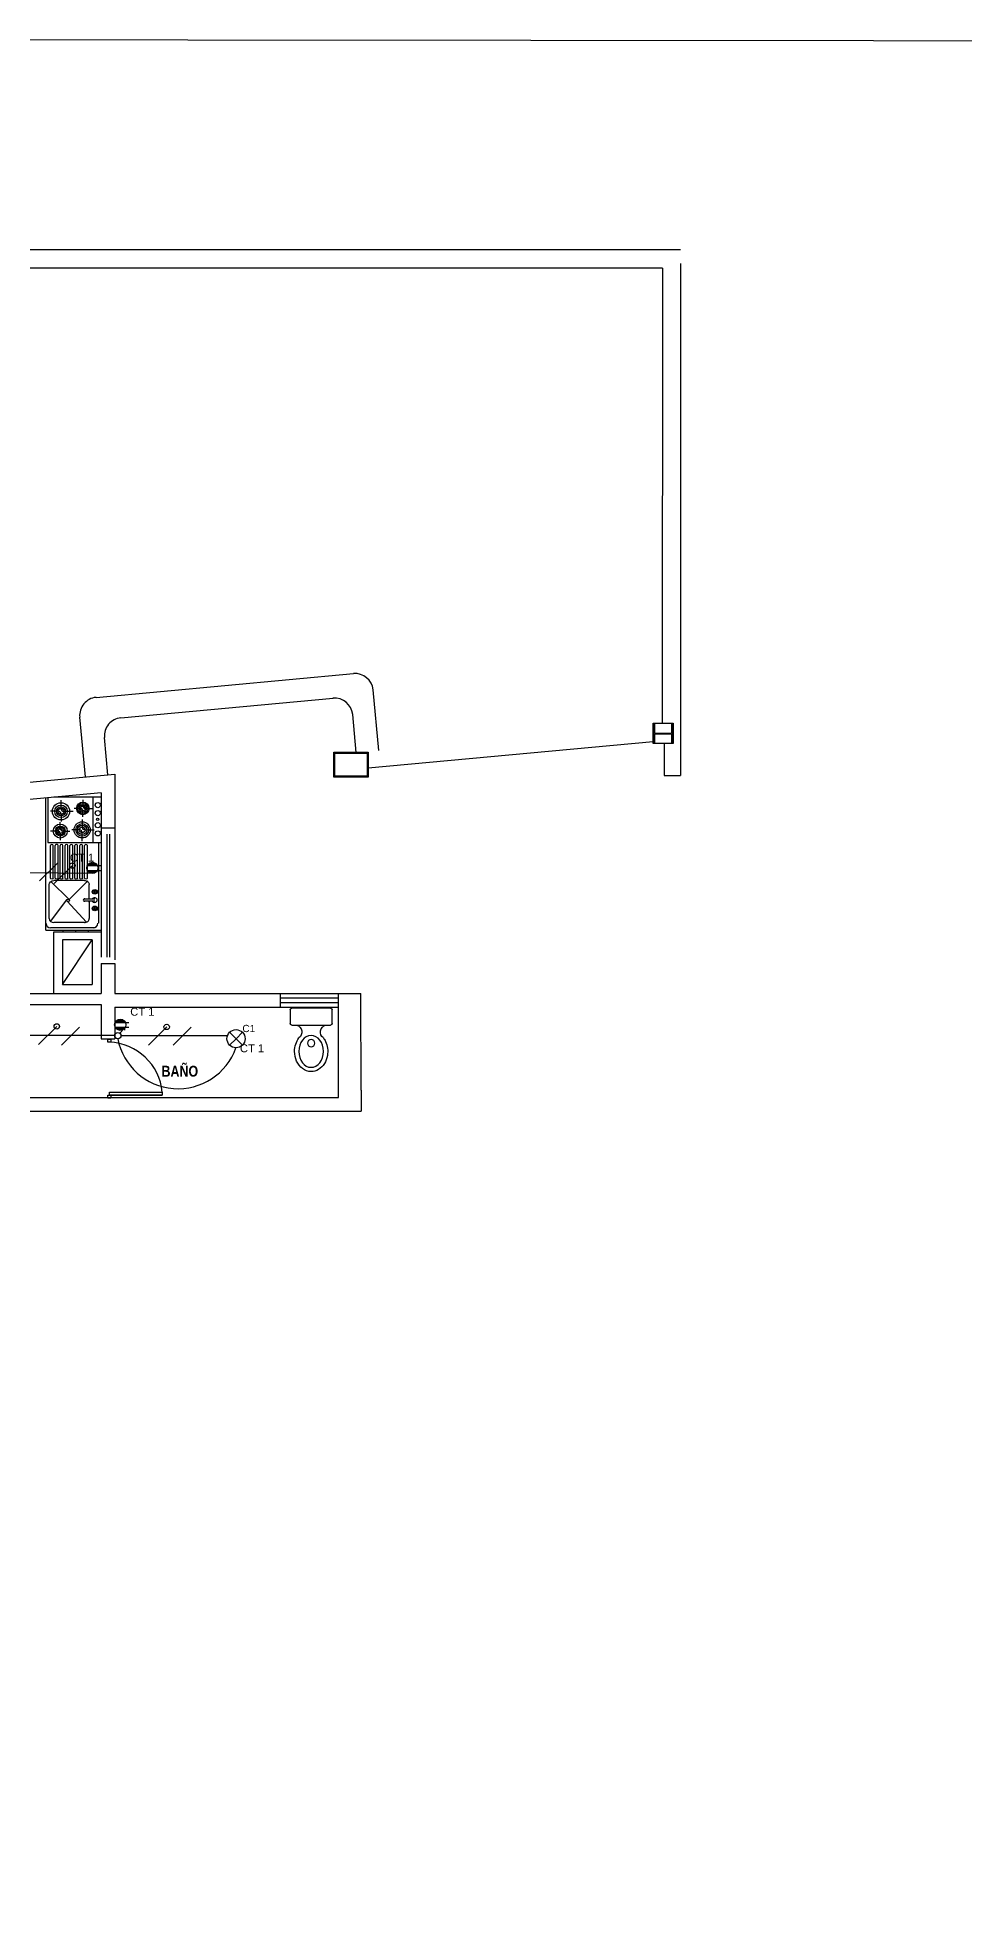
# Model space of a CAD drawing. Header units: metres. Extents: x -1 to 113, y -70 to 21.
# Drawn here: x 23.95 to 34.19, y -24.14 to -3.39 of the extents above; entities that cross this region are included whole.
import ezdxf

# ---------------------------------------------------------------- set-up
doc = ezdxf.new("R2010")
doc.units = ezdxf.units.M
doc.header["$LTSCALE"] = 0.5
doc.linetypes.add('ACAD_ISO02W100', pattern=[15, 12, -3])
doc.linetypes.add('DASHED', pattern=[19.05, 12.7, -6.35])
for name, color, linetype in [('CONTROL', 24, 'ACAD_ISO02W100'), ('CUADRO', 7, 'Continuous'), ('EDIFICIO', 8, 'Continuous'), ('ENCHUFES', 5, 'Continuous'), ('FASES', 7, 'Continuous'), ('LUMINARIA', 1, 'Continuous'), ('PUNTO LUMINARIA', 7, 'Continuous'), ('TABLA', 7, 'Continuous'), ('TUBERIA-TECHO-PARED', 7, 'Continuous')]:
    doc.layers.add(name, color=color, linetype=linetype)
doc.styles.get("Standard").update_dxf_attribs({"font": 'arial.ttf'})

# ---------------------------------------------------------------- blocks, each defined once
blk = doc.blocks.new('PUERTA2')
for p, q in [((-0.1, 0.925), (-0.05, 0.925)), ((-0.1, 0.025), (-0.1, 0.925)), ((-0.05, 0.925), (-0.05, 0.025)), ((-0.05, 0.025), (-0.05, 0.925)), ((-1, 0.05), (-0.95, 0.05)), ((-1, 0), (-1, 0.05)), ((-0.95, 0), (-1, 0)), ((-0.95, 0.05), (-0.95, 0.025)), ((-0.95, 0.025), (-0.95, 0)), ((-0.05, 0.025), (-0.1, 0.025)), ((-0.05, 0.05), (0, 0.05)), ((-0.05, 0), (-0.05, 0.05)), ((0, 0), (-0.05, 0)), ((0, 0.05), (0, 0.025)), ((0, 0.025), (0, 0))]:
    blk.add_line(p, q)
blk.add_arc((-0.011, -0.011), 0.94, 95.4546, 177.8185)
blk = doc.blocks.new('INODORO')
for p, q in [((0, -0.23), (0, 0.23)), ((0.02, 0.25), (0.18, 0.25)), ((0.2, 0.23), (0.2, -0.23)), ((0.18, -0.25), (0.02, -0.25))]:
    blk.add_line(p, q)
blk.add_circle((0.414, 0), 0.0438)
for centre, radius, start, end in [((0.02, 0.23), 0.02, 90, 180), ((0.18, 0.23), 0.02, 0, 90), ((0.283, 0.197), 0.0864, 196.4375, 322.7515), ((0.283, -0.197), 0.0864, 37.1646, 163.5625), ((0.02, -0.23), 0.02, 180, 270), ((0.18, -0.23), 0.02, 270, 0)]:
    blk.add_arc(centre, radius, start, end)
blk.add_ellipse((0.512, 0), major_axis=(0.188, 0), ratio=0.77871)
blk.add_open_spline([(0.352, -0.145), (0.364, -0.154), (0.378, -0.163), (0.444, -0.194), (0.504, -0.202), (0.629, -0.181), (0.692, -0.143), (0.741, -0.061), (0.75, -0.03), (0.75, 0), (0.75, 0.036), (0.737, 0.072), (0.671, 0.163), (0.591, 0.196), (0.453, 0.196), (0.396, 0.177), (0.352, 0.144)], degree=3, knots=[3.942102, 3.942102, 3.942102, 3.942102, 4.162638, 4.162638, 4.924422, 4.924422, 5.847984, 5.847984, 6.283185, 6.283185, 6.283185, 6.801532, 6.801532, 7.861895, 7.861895, 8.624417, 8.624417, 8.624417, 8.624417])
blk = doc.blocks.new('*U263')
at = {"layer": 'LUMINARIA'}
for q in [(-0.071, 0.071), (-0.071, -0.071), (0.071, 0.071), (0.071, -0.071)]:
    blk.add_line((0, 0), q, dxfattribs=at)
blk.add_circle((0, 0), 0.1, dxfattribs=at)
blk = doc.blocks.new('Toma corriente CFGI 1 Fase')
at = {"layer": 'ENCHUFES', "lineweight": 40}
h = blk.add_hatch(color=256, dxfattribs=at)
h.dxf.hatch_style = 1
h.paths.add_polyline_path([(-0.045, 0.021), (0.045, 0.021, 0.63707)])
h.paths.add_polyline_path([(0.045, -0.021), (-0.045, -0.021, 0.63707)])
at = {"layer": 'ENCHUFES'}
for p, q in [((-0.045, 0.021), (0.074, 0.021)), ((-0.045, -0.021), (0.074, -0.021))]:
    blk.add_line(p, q, dxfattribs=at)
blk.add_circle((0, 0), 0.05, dxfattribs=at)
blk = doc.blocks.new('INTERRUPTOR')
at = {"layer": 'LUMINARIA'}
for p, q in [((0.023, 0.026), (0.065, 0.074)), ((0.065, 0.074), (0.08, 0.061))]:
    blk.add_line(p, q, dxfattribs=at)
blk.add_circle((0, 0), 0.0347, dxfattribs=at)
blk = doc.blocks.new('FASE')
at = {"layer": 'FASES', "ltscale": 0.5}
blk.add_line((-0.1, -0.1), (0.1, 0.1), dxfattribs=at)
blk = doc.blocks.new('FASE NEUTRO')
at = {"layer": 'FASES', "ltscale": 0.5}
h = blk.add_hatch(dxfattribs=at)
h.set_pattern_fill('ANGLE', color=256)
h.set_pattern_definition([(0, (0, 0), (0, 6.985), [5.08, -1.905]), (90, (0, 0), (-6.985, 4e-16), [5.08, -1.905])])
h.paths.add_polyline_path([(0.07, 0.1, 1), (0.13, 0.1, 1)])
blk.add_lwpolyline([(-0.1, -0.1), (0.1, 0.1)], dxfattribs=at)
blk.add_circle((0.1, 0.1), 0.03, dxfattribs=at)

msp = doc.modelspace()

# ---------------------------------------------------------------- linework, layer by layer
at = {"layer": 'CONTROL', "ltscale": 0.5}
msp.add_arc((25.499, -14.332), 0.678, 190.68, 340.5641, dxfattribs=at)
at = {"layer": 'CUADRO'}
msp.add_lwpolyline([(-0.914, -3.392), (48.336, -3.44), (48.336, -69.83), (-0.914, -69.782)], close=True, dxfattribs=at)
at = {"layer": 'EDIFICIO'}
for p, q in [((31.05, -5.74), (0.369, -5.74)), ((30.85, -5.94), (0.569, -5.94)), ((24.593, -10.685), (27.436, -10.422)), ((24.593, -10.685), (27.436, -10.422)), ((24.865, -10.91), (27.211, -10.693)), ((24.865, -10.91), (27.211, -10.693)), ((27.717, -11.271), (27.654, -10.602)), ((27.717, -11.271), (27.654, -10.602)), ((24.475, -11.564), (24.412, -10.903)), ((24.475, -11.564), (24.412, -10.903)), ((27.468, -11.295), (27.429, -10.874)), ((27.468, -11.295), (27.429, -10.874)), ((30.767, -11.08), (30.767, -10.981)), ((30.767, -11.08), (30.767, -10.981)), ((30.767, -11.08), (30.767, -10.981)), ((30.95, -10.981), (30.95, -11.08)), ((30.95, -10.981), (30.95, -11.08)), ((30.95, -10.981), (30.95, -11.08)), ((24.724, -11.541), (24.685, -11.128)), ((24.724, -11.541), (24.685, -11.128)), ((30.767, -11.08), (30.95, -11.08)), ((30.767, -11.08), (30.95, -11.08)), ((30.767, -11.08), (30.95, -11.08)), ((30.767, -11.185), (30.767, -11.086)), ((30.767, -11.086), (30.95, -11.086)), ((30.767, -11.185), (30.767, -11.086)), ((30.767, -11.086), (30.95, -11.086)), ((30.767, -11.185), (30.767, -11.086)), ((30.767, -11.086), (30.95, -11.086)), ((30.869, -11.195), (30.869, -11.547)), ((30.95, -11.086), (30.95, -11.185)), ((30.95, -11.086), (30.95, -11.185)), ((30.95, -11.086), (30.95, -11.185)), ((21.615, -11.829), (24.798, -11.534)), ((24.798, -11.534), (24.798, -12.167)), ((30.869, -11.547), (31.049, -11.547)), ((24.648, -11.739), (22.607, -11.928)), ((24.039, -13.259), (24.039, -11.796)), ((24.205, -11.914), (24.205, -11.82)), ((24.446, -11.818), (24.446, -11.882)), ((24.648, -11.739), (24.648, -12.288)), ((24.648, -11.799), (24.648, -12.288)), ((24.798, -11.785), (24.798, -12.167)), ((24.175, -11.944), (24.089, -11.944)), ((24.205, -11.974), (24.205, -12.056)), ((24.235, -11.944), (24.339, -11.944)), ((24.416, -11.912), (24.352, -11.912)), ((24.446, -12.006), (24.446, -11.942)), ((24.476, -11.912), (24.55, -11.912)), ((24.167, -12.162), (24.089, -12.162)), ((24.197, -12.132), (24.197, -12.063)), ((24.197, -12.192), (24.197, -12.263)), ((24.227, -12.162), (24.303, -12.162)), ((24.409, -12.149), (24.323, -12.149)), ((24.439, -12.036), (24.439, -12.119)), ((24.439, -12.272), (24.439, -12.179)), ((24.469, -12.149), (24.573, -12.149)), ((24.648, -12.126), (24.798, -12.126)), ((24.648, -12.197), (24.648, -13.554)), ((24.798, -12.167), (24.798, -13.584)), ((24.088, -12.681), (24.088, -12.322)), ((24.118, -12.681), (24.118, -12.322)), ((24.142, -12.681), (24.142, -12.322)), ((24.172, -12.681), (24.172, -12.322)), ((24.196, -12.681), (24.196, -12.322)), ((24.226, -12.681), (24.226, -12.322)), ((24.25, -12.681), (24.25, -12.322)), ((24.28, -12.681), (24.28, -12.322)), ((24.304, -12.681), (24.304, -12.322)), ((24.334, -12.681), (24.334, -12.322)), ((24.358, -12.681), (24.358, -12.322)), ((24.388, -12.681), (24.388, -12.322)), ((24.412, -12.681), (24.412, -12.322)), ((24.442, -12.681), (24.442, -12.322)), ((24.466, -12.681), (24.466, -12.322)), ((24.496, -12.681), (24.496, -12.322)), ((24.623, -13.181), (24.623, -12.287)), ((24.073, -13.128), (24.073, -12.754)), ((24.091, -12.721), (24.295, -12.919)), ((24.463, -12.709), (24.127, -12.709)), ((24.5, -12.714), (24.295, -12.919)), ((24.517, -12.916), (24.517, -12.754)), ((24.089, -13.16), (24.269, -12.922)), ((24.486, -13.169), (24.272, -12.937)), ((24.577, -12.916), (24.473, -12.916)), ((24.473, -12.934), (24.577, -12.934)), ((24.517, -12.934), (24.517, -13.128)), ((24.517, -12.948), (24.517, -12.934)), ((24.039, -13.259), (24.648, -13.259)), ((24.573, -13.231), (24.089, -13.231)), ((24.463, -13.173), (24.127, -13.173)), ((24.23, -13.28), (24.23, -13.259)), ((24.369, -13.28), (24.369, -13.259)), ((24.509, -13.28), (24.509, -13.259)), ((24.648, -13.28), (24.122, -13.28)), ((24.122, -13.28), (24.122, -13.957)), ((24.222, -13.364), (24.222, -13.857)), ((24.548, -13.364), (24.222, -13.364)), ((24.222, -13.857), (24.548, -13.364)), ((24.548, -13.364), (24.548, -13.857)), ((24.648, -13.626), (24.798, -13.626)), ((24.648, -13.626), (24.648, -13.957)), ((24.798, -13.626), (24.798, -13.957)), ((24.222, -13.857), (24.548, -13.857)), ((23.669, -13.957), (24.648, -13.957)), ((23.669, -14.079), (24.648, -14.079)), ((24.648, -14.079), (24.648, -14.457)), ((24.798, -13.957), (24.798, -13.957)), ((24.798, -13.957), (26.632, -13.957)), ((26.632, -14.108), (26.632, -13.957)), ((26.632, -13.957), (27.517, -13.957)), ((26.632, -14.007), (27.272, -14.007)), ((26.632, -14.055), (27.273, -14.055)), ((27.273, -15.107), (27.272, -13.957)), ((27.523, -15.027), (27.517, -13.957)), ((24.798, -14.107), (24.798, -14.457)), ((24.798, -14.107), (26.632, -14.107)), ((26.632, -14.107), (27.273, -14.107)), ((24.648, -14.457), (24.798, -14.457)), ((23.558, -15.107), (27.273, -15.107)), ((27.523, -15.027), (27.523, -15.258)), ((23.808, -15.257), (27.523, -15.258))]:
    msp.add_line(p, q, dxfattribs=at)
at = {"layer": 'EDIFICIO', "linetype": 'DASHED'}
for p, q in [((30.85, -5.94), (30.849, -10.971)), ((31.051, -5.937), (31.049, -11.547)), ((31.05, -5.89), (31.05, -11.548))]:
    msp.add_line(p, q, dxfattribs=at)
at = {"layer": 'EDIFICIO', "ltscale": 0.05}
msp.add_line((30.747, -11.175), (27.6, -11.466), dxfattribs=at)
at = {"layer": 'EDIFICIO', "linetype": 'ByBlock'}
for p, q in [((24.061, -11.794), (24.061, -12.288)), ((24.648, -11.788), (24.124, -11.788)), ((24.561, -12.288), (24.561, -11.788)), ((24.061, -12.288), (24.648, -12.288))]:
    msp.add_line(p, q, dxfattribs=at)
at = {"layer": 'EDIFICIO', "ltscale": 0.025}
for p, q in [((24.71, -12.197), (24.71, -13.554)), ((24.74, -12.197), (24.74, -13.554))]:
    msp.add_line(p, q, dxfattribs=at)
at = {"layer": 'EDIFICIO'}
for points in [[(30.747, -10.971), (30.971, -10.971), (30.971, -11.195), (30.747, -11.195)], [(30.747, -10.971), (30.971, -10.971), (30.971, -11.195), (30.747, -11.195)], [(30.747, -10.971), (30.971, -10.971), (30.971, -11.195), (30.747, -11.195)], [(27.6, -11.566), (27.22, -11.566), (27.22, -11.29), (27.6, -11.29)]]:
    msp.add_lwpolyline(points, close=True, dxfattribs=at)
for points in [[(30.767, -11.185), (30.757, -11.185), (30.757, -10.981), (30.767, -10.981)], [(30.95, -10.981), (30.961, -10.981), (30.961, -11.185), (30.95, -11.185)], [(27.59, -11.556), (27.23, -11.556), (27.23, -11.3), (27.59, -11.3), (27.59, -11.556)], [(27.57, -11.3), (27.59, -11.3), (27.59, -11.556)], [(27.57, -11.3), (27.59, -11.3), (27.59, -11.556)]]:
    msp.add_lwpolyline(points, dxfattribs=at)
at = {"layer": 'EDIFICIO', "linetype": 'ByBlock'}
for centre, radius in [((24.205, -11.944), 0.0952), ((24.205, -11.944), 0.0698), ((24.205, -11.944), 0.0512), ((24.205, -11.944), 0.0325), ((24.446, -11.912), 0.0696), ((24.446, -11.912), 0.0553), ((24.446, -11.912), 0.0409), ((24.446, -11.912), 0.0266), ((24.611, -11.875), 0.0287), ((24.611, -11.964), 0.0287), ((24.61, -12.032), 0.0139), ((24.197, -12.162), 0.0769), ((24.197, -12.162), 0.0553), ((24.197, -12.162), 0.0409), ((24.197, -12.162), 0.0266), ((24.439, -12.149), 0.0897), ((24.439, -12.149), 0.0698), ((24.439, -12.149), 0.0512), ((24.439, -12.149), 0.0325), ((24.611, -12.098), 0.0287), ((24.611, -12.188), 0.0287)]:
    msp.add_circle(centre, radius, dxfattribs=at)
at = {"layer": 'EDIFICIO'}
for centre, radius, start, end in [((27.455, -10.621), 0.2, 5.3969, 95.2857), ((27.455, -10.621), 0.2, 5.3969, 95.2857), ((24.611, -10.884), 0.2, 95.2857, 185.3969), ((24.611, -10.884), 0.2, 95.2857, 185.3969), ((27.229, -10.893), 0.2, 5.3969, 95.2857), ((27.229, -10.893), 0.2, 5.3969, 95.2857), ((24.884, -11.11), 0.2, 95.2857, 185.3969), ((24.884, -11.11), 0.2, 95.2857, 185.3969), ((24.175, -11.974), 0.03, 0, 90), ((24.235, -11.914), 0.03, 180, 270), ((24.416, -11.942), 0.03, 0, 90), ((24.476, -11.882), 0.03, 180, 270), ((24.167, -12.192), 0.03, 0, 90), ((24.227, -12.132), 0.03, 180, 270), ((24.409, -12.179), 0.03, 0, 90), ((24.469, -12.119), 0.03, 180, 270), ((24.089, -13.181), 0.05, 180, 270), ((24.561, -13.181), 0.05, 270, 360)]:
    msp.add_arc(centre, radius, start, end, dxfattribs=at)
for centre, major_axis, start_param, end_param in [((24.103, -12.322), (-0.015, 0), 3.141593, 6.283185), ((24.157, -12.322), (0.015, 0), 0, 3.141593), ((24.211, -12.322), (-0.015, 0), 3.141593, 6.283185), ((24.265, -12.322), (-0.015, 0), 3.141593, 6.283185), ((24.319, -12.322), (-0.015, 0), 3.141593, 6.283185), ((24.373, -12.322), (-0.015, 0), 3.141593, 6.283185), ((24.427, -12.322), (-0.015, 0), 3.141593, 6.283185), ((24.481, -12.322), (-0.015, 0), 3.141593, 6.283185), ((24.579, -12.834), (0.0302, 0), -1.570796, 4.712389), ((24.579, -12.834), (-0.0216, 0), 1.570796326783585, 7.853981633963171), ((24.579, -12.834), (-0.00597, 0), 1.570796326771469, 7.853981633951055), ((24.283, -12.928), (-0.0162, 0), 1.570796326786477, 7.853981633966062), ((24.466, -12.925), (-0.0163, 0), 3.889506, 8.676865), ((24.466, -12.925), (-0.0141, 0), 4.051203, 8.515168), ((24.466, -12.925), (-0.0132, 0), 4.140507, 8.425864), ((24.575, -12.925), (0.0302, 0), 3.517748, 9.048623), ((24.579, -13.017), (0.0302, 0), -1.570796, 4.712389), ((24.579, -13.017), (-0.0216, 0), 1.570796326794014, 7.853981633973598), ((24.579, -13.017), (0.00597, 0), -1.570796, 4.712389), ((24.127, -13.128), (0.054, 0), 3.141593, 4.712389), ((24.463, -13.128), (-0.054, 0), 1.570796, 3.141593)]:
    msp.add_ellipse(centre, major_axis=major_axis, ratio=0.833333, start_param=start_param, end_param=end_param, dxfattribs=at)
at = {"layer": 'EDIFICIO', "extrusion": (0, 0, -1)}
for centre, major_axis, start_param, end_param in [((24.127, -12.754), (0.054, 0), 3.141593, 4.712389), ((24.103, -12.681), (-0.015, 0), 3.141593, 6.283185), ((24.157, -12.681), (0.015, 0), 0, 3.141593), ((24.211, -12.681), (-0.015, 0), 3.141593, 6.283185), ((24.265, -12.681), (-0.015, 0), 3.141593, 6.283185), ((24.319, -12.681), (-0.015, 0), 3.141593, 6.283185), ((24.373, -12.681), (-0.015, 0), 3.141593, 6.283185), ((24.427, -12.681), (-0.015, 0), 3.141593, 6.283185), ((24.463, -12.754), (-0.054, 0), 1.570796, 3.141593), ((24.481, -12.681), (-0.015, 0), 3.141593, 6.283185)]:
    msp.add_ellipse(centre, major_axis=major_axis, ratio=0.833333, start_param=start_param, end_param=end_param, dxfattribs=at)
at = {"layer": 'PUNTO LUMINARIA'}
msp.add_point((26.139, -14.457), dxfattribs=at)
at = {"layer": 'TUBERIA-TECHO-PARED', "ltscale": 0.5}
for points in [[(24.552, -12.633), (23.796, -12.624)], [(24.798, -14.423), (23.512, -14.423), (23.512, -15.109)], [(24.868, -14.423), (26.045, -14.423)]]:
    msp.add_lwpolyline(points, dxfattribs=at)

# ---------------------------------------------------------------- block references
at = {"layer": 'EDIFICIO', "ltscale": 0.1, "xscale": -0.9333333335537191, "yscale": 0.9333333335539464, "zscale": 0.9333333335536669, "rotation": 90}
msp.add_blockref('INODORO', (26.969, -14.12), dxfattribs=at)
at = {"layer": 'EDIFICIO', "xscale": 0.6500000000000911, "yscale": 0.6500000000000911, "zscale": 0.6500000000000911, "rotation": 269.9999999999199}
msp.add_blockref('PUERTA2', (24.723, -15.113), dxfattribs=at)
at = {"layer": 'ENCHUFES', "xscale": 1.253129811695345, "yscale": 1.253129811695345, "zscale": 1.253129811695345}
for p in [(24.552, -12.57), (24.86, -14.303)]:
    msp.add_blockref('Toma corriente CFGI 1 Fase', p, dxfattribs=at)
at = {"layer": 'FASES', "ltscale": 0.5}
for name, p in [('FASE', (24.069, -12.612)), ('FASE NEUTRO', (24.231, -12.643, 5.02)), ('FASE NEUTRO', (24.058, -14.421, 5.02)), ('FASE NEUTRO', (25.273, -14.427, 5.02)), ('FASE', (24.31, -14.428)), ('FASE', (25.543, -14.429))]:
    msp.add_blockref(name, p, dxfattribs=at)
at = {"layer": 'LUMINARIA'}
for name, p in [('INTERRUPTOR', (24.833, -14.423)), ('*U263', (26.139, -14.457))]:
    msp.add_blockref(name, p, dxfattribs=at)

# ---------------------------------------------------------------- texts
at = {"layer": 'EDIFICIO', "insert": (25.518, -14.817), "char_height": 0.12, "width": 0.73584, "attachment_point": 5}
msp.add_mtext('{\\fArial Narrow|b1|i0|c0|p34;BAÑO}', dxfattribs=at)
at = {"layer": 'ENCHUFES', "color": 5}
for p in [(24.304, -12.5), (24.97, -14.203)]:
    msp.add_text('CT 1', height=0.0884, dxfattribs=at).set_placement(p)
at = {"layer": 'LUMINARIA'}
msp.add_text('CT 1', height=0.0884, dxfattribs=at).set_placement((26.182, -14.607))
at = {"layer": 'TABLA', "ltscale": 0.5, "insert": (26.209, -14.304), "char_height": 0.08, "attachment_point": 1}
msp.add_mtext_dynamic_manual_height_columns('C1', width=0.13475, gutter_width=12.5, heights=[0], dxfattribs=at)

doc.saveas('drawing.dxf')
